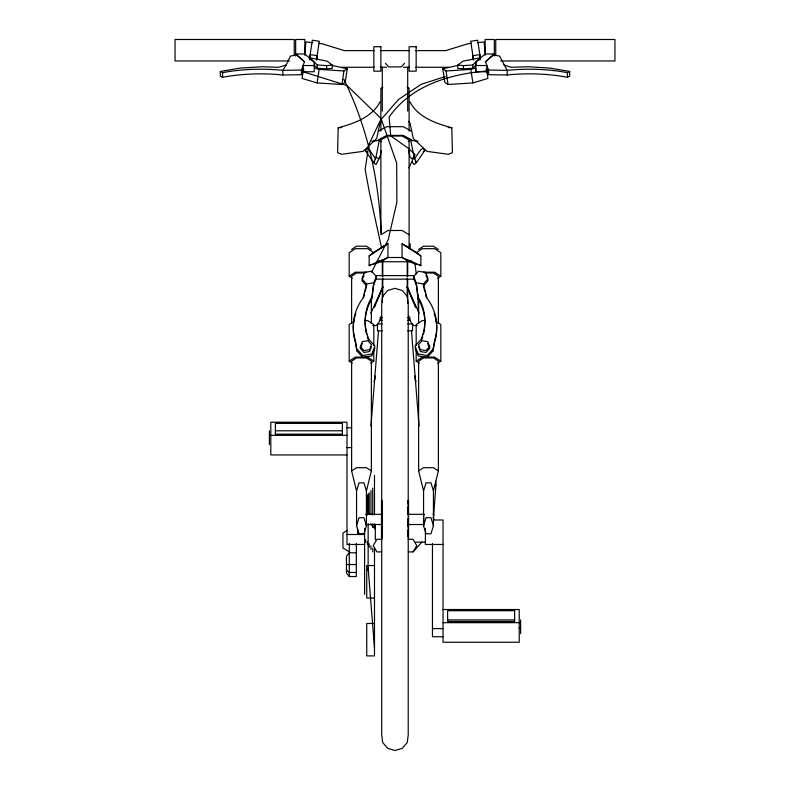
<?xml version="1.0" encoding="UTF-8"?>
<svg xmlns="http://www.w3.org/2000/svg" width="790" height="790" viewBox="0 0 790 790"><rect width="100%" height="100%" fill="white"/><g stroke="black" fill="none" stroke-linecap="round" stroke-linejoin="round"><path stroke-width="1.19" d="M301.425 74.695L301.425 70.043L304.486 61.827L296.635 54.836L290.394 56.11L286.118 65.017L278.663 67.308L261.589 66.745L239.972 68.118L220.321 71.475L220.321 76.117L222.553 77.341A75.623 25.685 0 0 1 282.81 74.991L301.425 74.695L303.716 68.523M222.553 77.341L222.553 72.7L220.321 71.475M282.81 74.991L282.81 70.349L286.118 65.017M457.766 65.096L463.414 65.6L472.756 64.997L479.846 57.858L462.851 61.186L457.766 65.096L457.766 68.355L463.414 68.849L472.756 68.246L475.906 65.076M463.414 68.849L463.414 65.6M472.756 68.246L472.756 64.997M472.874 58.904L472.874 55.656L479.846 54.609L479.846 60.03M475.797 62.331L475.797 65.54L486.897 65.54L486.897 71.762L475.797 71.762L475.797 62.331L485.169 53.977L494.343 53.977L494.343 56.041M379.98 101.969C372.13 117.216 353.811 123.645 338.179 127.733L337.606 152.717L341.685 154.277L363.104 151.364L376.682 138.497L379.98 123.052L381.432 121.384M304.831 53.137L305.918 41.91L312.8 42.7M381.817 514.488L381.985 512.029M408.045 526.802L408.539 519.415M381.995 518.635L381.935 532.124M408.015 514.448L408.539 507.062M381.935 506.706L381.995 520.195M435.715 481.15L436.011 484.813L433.661 515.307L433.246 513.431M370.945 426.077L378.519 330.576M381.985 525.646L381.955 536.647M381.955 502.183L381.985 513.184M381.916 532.381L381.876 538.464M407.996 536.657L408.539 531.769M363.983 275.374L361.899 280.687L366.6 285.881L366.6 283.975L361.899 278.781L364.397 272.412L371.596 271.237L376.297 276.431L373.798 282.8L371.962 298.719A53.207 49.336 0 0 0 366.619 334.456M303.449 69.411L302.096 78.447L317.126 82.92L341.922 84.52L345.191 82.358L347.225 68.819L331.879 65.333M309.463 59.191L312.307 40.221L319.288 41.268L316.454 60.159M317.126 82.92L319.15 69.382L314.529 67.999M341.922 84.52L343.946 70.981L347.225 68.819M407.986 504.139L408.539 500.495L408.539 538.336M381.876 500.366L381.916 506.449M433.068 349.012L434.589 340.559A53.207 49.336 0 0 0 427.044 298.284L423.401 283.975L428.101 278.781L425.603 272.412L418.404 271.237L413.703 276.431L416.202 282.8L418.038 296.813A53.207 49.336 0 0 1 420.942 339.582L415.066 346.069L418.187 354.038L427.193 355.51L433.068 349.012L433.068 350.918L427.193 357.416L418.187 355.944L415.066 347.975M433.068 350.918L434.589 342.465A53.207 49.336 0 0 0 434.135 313.353M381.264 150.732L380.069 156.766L376.02 164.537L373.65 162.671L375.981 157.151L379.476 139.475M366.432 490.936L371.369 470.909L371.369 361.149L366.432 357.929L356.557 357.929L351.619 361.149L351.619 470.909L356.557 490.936L356.557 525.745L359.025 533.764L363.963 533.764L366.432 525.745L366.432 490.936L363.963 482.838L359.025 482.838L356.557 490.936M382.084 535.966L381.491 538.336L381.491 500.495L382.084 502.855M433.443 490.936L438.381 470.909L438.381 361.149L433.443 357.929L423.568 357.929L418.631 361.149L418.631 470.909L423.568 490.936L423.568 525.745L426.037 533.764L430.975 533.764L433.443 525.745L433.443 490.936L430.975 482.838L426.037 482.838L423.568 490.936M363.558 297.81L364.476 294.226M365.079 291.846L366.293 287.066M356.557 525.745L359.025 517.726L363.963 517.726L366.432 525.745M423.568 525.745L426.037 517.726L430.975 517.726L433.443 525.745M381.155 316.168L379.19 322.004L376.475 325.519L372.781 325.51M304.486 61.827L295.657 53.977L304.831 53.977L314.203 62.331L314.203 71.762L303.103 71.762L303.795 69.905M373.798 284.696L376.297 278.327M360.378 346.553L362.304 341.635L367.863 340.727L371.488 344.736L369.562 349.654L364.002 350.562L360.378 346.553L360.378 348.449L364.002 352.459L369.562 351.55L371.488 346.632M360.378 348.449L362.304 343.531M374.934 347.975L371.813 355.944L362.808 357.416L356.932 350.918L355.411 342.465A53.207 49.336 0 0 1 355.856 313.353M408.973 167.845L415.086 154.465L408.321 148.293L390.704 135.88L389.144 117.048C411.205 85.123 451.13 73.608 488.042 70.942M374.312 307.251L382.745 287.047L370.875 313.225M374.361 307.251L375.773 303.883M376.721 301.642L382.883 287.047M373.897 381.412L374.934 379.2L374.934 375.981M371.596 272.185L388.285 239.449L396.866 202.171L396.699 163.145L381.047 118.48L347.027 85.567L301.869 71.386M408.242 551.914L413.121 551.904L416.725 545.574L413.012 539.244L408.134 539.254M414.345 159.076L420.586 150.001L422.917 148.194L424.773 150.535L416.419 162.671L414.049 164.537L412.262 162.098M374.845 161.051L373.65 162.671L365.306 150.535L367.162 148.194L369.493 150.001L375.734 159.076M380.069 156.766L378.469 158.741L375.981 157.151M413.121 551.904L421.939 541.96M404.519 63.368L401.35 66.893L388.65 66.893L385.481 63.368M429.622 346.553L425.998 350.562L420.438 349.654L418.503 344.736L422.137 340.727L427.696 341.635L429.622 346.553L429.622 348.449L425.998 352.459L420.438 351.55L418.503 346.632M434.293 486.581L436.011 484.813M507.19 74.991L488.576 74.695L488.576 70.043L485.514 61.827L493.365 54.836L499.606 56.11L507.19 70.349L507.19 74.991A75.623 25.685 0 0 1 567.447 77.341L569.679 76.117L569.679 71.475L550.028 68.118L528.411 66.745L511.337 67.308L503.882 65.017M485.514 61.827L494.343 53.977M423.213 151.739L424.773 150.535M437.739 278.218L440.82 276.214L440.82 252.691L434.658 248.672L422.344 248.672L416.182 252.691L420.853 255.861L420.853 265.657L402.051 257.5L387.949 257.5L369.147 265.657L369.147 255.861L373.818 252.691L367.656 248.672L355.342 248.672L349.18 252.691L349.18 276.214L352.261 278.218M381.768 247.369L383.515 246.184M369.147 265.657L371.014 264.393M351.619 249.423L356.557 246.203L366.432 246.203L371.369 249.423M349.18 276.214L355.342 272.195L366.422 272.195M418.631 249.423L423.568 246.203L433.443 246.203L438.381 249.423M354.315 321.214L349.18 324.562L349.18 361.149L352.261 363.153M349.18 361.149L355.342 357.129L367.656 357.129L373.818 361.149L370.737 363.153M419.263 363.153L416.182 361.149L422.344 357.129L434.658 357.129L440.82 361.149L437.739 363.153M351.619 470.909L356.557 467.69L366.432 467.69L371.369 470.909M418.631 470.909L423.568 467.69L433.443 467.69L438.381 470.909M372.317 253.383L383.387 246.233M369.147 255.861L387.949 243.735L387.949 257.5L380.889 261.737L372.959 264.472M410.593 139.475L414.088 157.151L411.6 158.741L410 156.766L408.815 150.732M347.472 530.317L342.939 533.062L342.939 547.993L349.289 551.835M380.889 247.961L387.949 243.735M488.576 70.043L507.19 70.349A75.623 25.685 0 0 1 567.447 72.7L569.679 71.475M382.903 87.196L380.889 88.292L380.889 131.17M378.45 131.17L386.725 126.686L403.275 126.686L411.55 131.17M408.45 141.558L411.55 139.869L403.275 135.396L386.725 135.396L378.45 139.869L381.55 141.558M445.155 76.6L421.277 84.273L398.545 99.461L380.484 120.208L368.94 144.373L365.138 169.445L369.453 192.819L381.215 246.125M486.551 69.411L487.904 78.447L472.874 82.92L448.078 84.52L444.81 82.358L442.775 68.819L446.054 70.981L470.85 69.382L475.471 67.999M377.353 261.529L384.424 259.614M442.775 68.819L458.121 65.333M371.922 141.213L379.98 140.314M471.472 43.351L468.026 43.746L445.669 50.609L415.629 50.609M477.2 42.7L484.082 41.91L485.169 53.137M332.235 65.096L327.149 61.186L310.154 57.858L317.244 64.997L326.586 65.6L332.235 65.096L332.235 68.355L326.586 68.849L317.244 68.246L314.094 65.076M338.179 127.733L341.764 127.516M301.425 70.043L282.81 70.349A75.623 25.685 0 0 0 222.553 72.7M346.464 564.554L356.339 564.504M417.219 325.51L413.526 325.519L410.8 322.004L408.845 316.168M374.371 50.609L344.331 50.609L321.974 43.746L318.528 43.351M380.415 50.609L409.585 50.609M289.338 60.978L175.054 60.978L175.054 39.5L294.255 39.5L294.255 55.31M500.663 60.978L614.946 60.978L614.946 39.5L495.745 39.5L495.745 55.31M314.203 65.54L303.103 65.54L303.103 71.762M341.507 67.278L374.341 67.278M380.415 67.278L386.498 67.278M403.502 67.278L409.585 67.278M415.659 67.278L448.493 67.278M380.889 261.737L409.101 261.737L417.041 264.472M423.578 272.195L434.658 272.195L440.82 276.214M365.197 272.994L356.557 272.994L351.619 276.214L351.619 323.347M424.803 272.994L433.443 272.994L438.381 276.214L438.381 323.347M379.921 317.699L382.33 317.699M407.67 317.699L410.079 317.699M379.901 320.246L382.311 320.246M407.68 320.246L410.099 320.246M365.187 320.543L367.656 320.543L373.818 324.562L373.818 345.289M424.803 320.543L422.344 320.543L416.182 324.562L416.182 345.289M382.311 323.969L377.482 323.969L377.482 330.822L382.311 330.822M407.68 323.969L412.518 323.969L412.518 330.822L407.68 330.822M346.988 427.736L351.688 427.736M275.384 430.797L342.396 430.797M275.384 434.174L342.396 434.174M270.802 435.359L346.988 435.359M346.988 447.624L351.688 447.624M346.988 454.931L270.802 454.931L270.802 422.216L346.988 422.216L346.988 544.468L364.615 544.468M365.622 514.32L382.518 514.32M407.66 514.32L424.378 514.32M433.631 519.998L443.032 519.998L443.032 642.25L519.218 642.25L519.218 609.524L443.032 609.524M365.622 524.511L382.518 524.511M407.946 524.511L423.736 524.511L423.736 514.32M346.988 534.494L364.615 534.494M415.629 542.177L425.395 542.177M443.032 544.468L425.395 544.468L425.395 528.372M356.339 552.793L349.289 552.793L346.464 556.348L346.464 572.977L349.289 576.532L356.339 576.532L356.339 543.411M374.49 565.571L366.738 565.571L366.738 598.02L374.49 598.02M356.339 572.464L349.289 572.464L346.464 570.123M447.614 619.903L514.636 619.903M443.032 622.678L519.218 622.678M374.49 623.468L366.738 623.468L366.738 655.907L374.49 655.907L374.49 548.507M519.218 628.06L520.62 628.06M432.456 628.623L443.032 628.623M443.032 636.73L432.456 636.73L432.456 543.431M381.866 539.254L376.988 539.244L373.275 545.574L376.879 551.904L381.758 551.914M410.01 140.314L418.078 141.213M448.236 127.516L451.821 127.733L452.394 152.717L448.315 154.277L426.896 151.364L413.318 138.497L410.01 123.052L408.568 121.384M319.15 69.382L343.946 70.981M451.821 127.733C436.189 123.645 417.871 117.216 410.01 101.969M405.576 259.614L412.647 261.529M407.087 87.196L409.101 88.292L409.101 131.17M409.101 234.729L402.051 230.492L387.949 230.492L380.889 234.729L380.889 139.869L387.949 136.058L402.051 136.058L409.101 139.869L409.101 247.961L402.051 243.735L402.051 257.5L409.101 261.737M406.613 246.233L417.673 253.383M402.051 243.735L420.853 255.861M435.685 321.214L440.82 324.562L440.82 361.149M406.485 246.184L408.233 247.369M418.986 264.393L420.853 265.657M365.306 150.535L366.856 151.739M356.932 349.012L362.808 355.51L371.813 354.038L374.934 346.069L369.058 339.582A53.207 49.336 0 0 1 371.962 296.813L373.798 282.8L366.6 283.975L362.956 298.284A53.207 49.336 0 0 0 355.411 340.559L356.932 350.918M370.668 523.889L375.477 529.31M415.224 161.051L416.419 162.671L414.088 157.151M343.818 79.276C367.35 126.785 378.943 179.646 381.135 232.467M416.103 381.412L415.066 379.2L415.066 375.981M419.125 313.225L407.215 286.938L415.688 307.251M407.117 287.047L413.269 301.642M414.217 303.883L415.639 307.251M426.017 275.374L428.101 280.687L423.401 285.881L423.401 283.975L416.202 282.8L418.038 298.719A53.207 49.336 0 0 1 423.381 334.456M413.703 278.327L416.202 284.696M427.696 343.531L429.622 348.449M486.285 68.523L488.576 74.695M486.206 69.905L486.897 71.762M423.707 287.066L424.921 291.846M425.524 294.226L426.432 297.81M407.946 500.416L408.539 502.776M433.285 517.46L433.661 519.889M480.537 59.191L477.693 40.221L470.712 41.268L473.546 60.159M470.85 69.382L472.874 82.92M446.054 70.981L448.078 84.52M407.986 529.902L408.539 536.055M411.481 330.576L419.056 426.077M368.14 568.129L374.49 647.8M408.055 506.706L408.539 512.848M381.817 524.333L381.985 526.802M408.065 518.635L408.539 525.982M567.447 72.7L567.447 77.341M520.62 619.903L520.62 633.669M494.343 55.31L494.343 39.5L485.169 39.5L485.169 55.31M475.797 68.542L475.797 71.762M433.661 514.468L433.661 519.534M418.631 299.173L418.631 323.347M416.182 350.168L416.182 361.149M410.138 243.755L410.138 249.334M407.699 67.16L407.699 111.143M407.699 261.51L407.699 276.243M407.699 279.927L407.699 303.311M407.215 260.641L407.215 276.628M407.215 278.011L407.215 297.129M382.785 260.641L382.785 276.628M382.785 278.011L382.785 297.129M382.301 67.16L382.301 111.143M382.301 261.51L382.301 276.243M382.301 279.927L382.301 302.086M381.866 514.32L381.866 515.001M375.319 524.125L375.319 539.856M374.49 475.294L374.49 514.695M374.49 524.056L374.49 527.76M373.818 350.168L373.818 361.149M372.732 488.042L372.732 515.06M372.732 523.691L372.732 527.394M372.732 548.092L372.732 551.943M371.369 299.173L371.369 323.347M370.964 490.6L370.964 514.32M370.964 545.841L370.964 549.386M369.207 492.832L369.207 514.102M369.207 543.875L369.207 547.154M368.14 494.026L368.14 514.3M368.14 523.79L368.14 570.439M367.439 495.389L367.439 515.11M367.439 541.624L367.439 544.596M365.671 539.659L365.671 542.355M364.615 528.372L364.615 594.317M357.564 528.372L357.564 534.494M349.289 543.411L349.289 576.532M342.396 434.362L342.396 423.401L275.384 423.401L275.384 434.362M326.586 65.6L326.586 68.849M317.126 58.904L317.126 55.656L310.154 54.609L310.154 60.03M317.244 64.997L317.244 68.246M304.831 55.31L304.831 39.5L295.657 39.5L295.657 56.041M269.4 430.797L269.4 444.563M414.661 262.645A71.712 7.772 90 0 1 416.241 273.942M417.772 294.384A71.712 7.772 90 0 1 418.354 311.082M368.584 340.352A53.207 49.336 0 0 1 367.31 336.856M422.69 336.856A53.207 49.336 0 0 1 421.416 340.352M382.646 296.388L381.708 304.002L381.708 734.819L382.646 742.442L387.604 748.308L394.97 750.5L402.327 748.308L407.285 742.442L408.223 734.819L408.223 304.002L407.285 296.388L402.327 290.522L394.97 288.33L387.604 290.522L382.646 296.388M380.889 46.729L373.838 46.729L373.838 71.159L380.889 71.159L380.889 46.729M416.162 46.729L409.101 46.729L409.101 71.159L416.162 71.159L416.162 46.729M413.703 275.611L376.297 275.611L376.297 279.147L413.703 279.147L413.703 275.611M514.636 610.719L447.614 610.719L447.614 621.483L514.636 621.483L514.636 610.719"/></g></svg>
